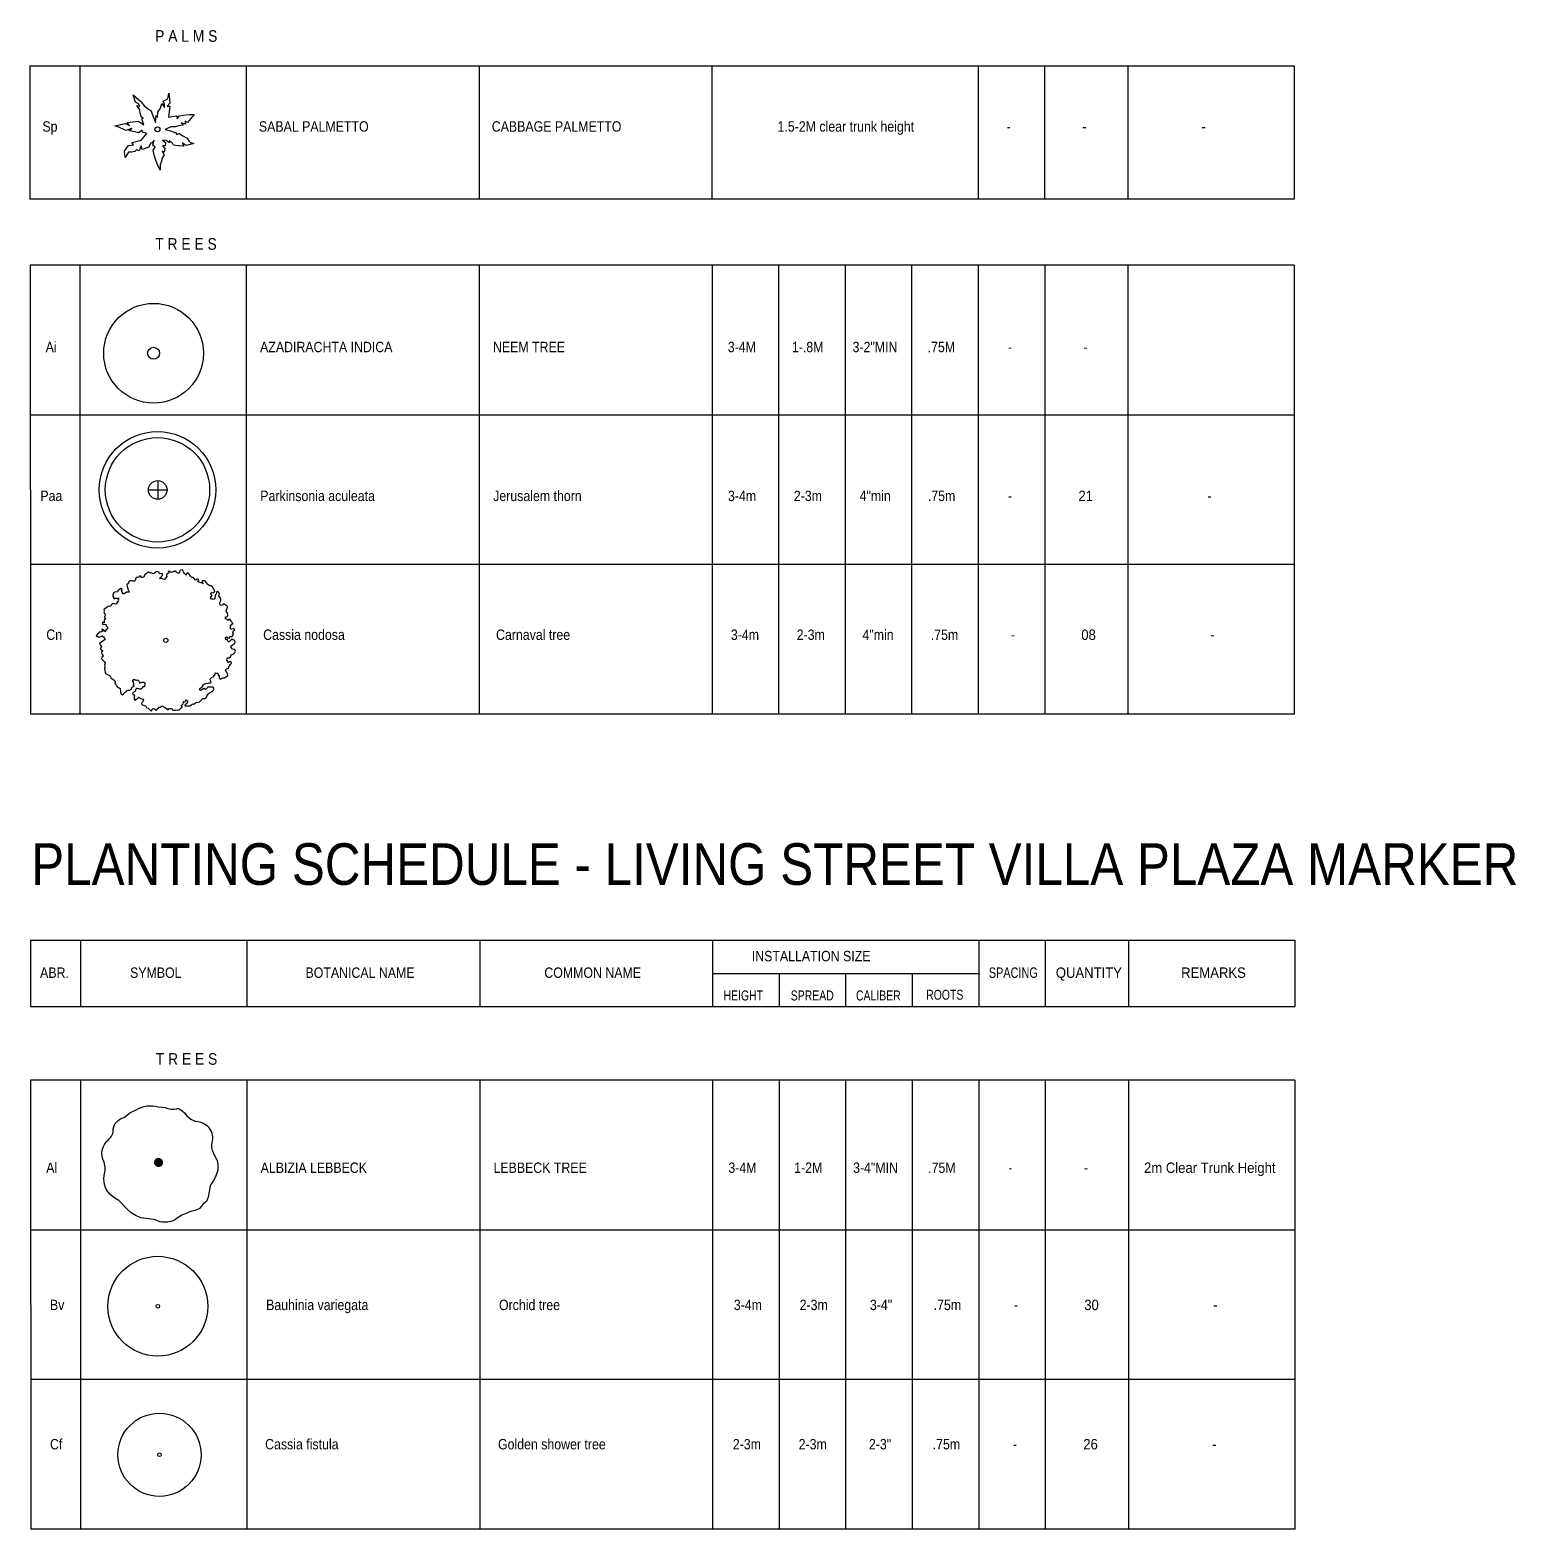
# Model space of a CAD drawing. Extents: x -2743 to -1606, y 314 to 679.
# Drawn here: x -2271 to -2181.6, y 496.8 to 586.9 of the extents above; entities that cross this region are included whole.
import ezdxf
from ezdxf.enums import TextEntityAlignment as Align

# ---------------------------------------------------------------- set-up
doc = ezdxf.new("R2010")
doc.units = 0
doc.header["$MEASUREMENT"] = 0
for name, color, linetype in [('L-PLNT-palm', 71, 'Continuous'), ('L-PLNT-TAB', 1, 'Continuous'), ('L-PLNT-tree5m', 71, 'Continuous'), ('L-PLNT-tree6m', 71, 'Continuous'), ('L-PLNT-tree7m', 71, 'Continuous'), ('L-PLNT-tree8m', 71, 'Continuous'), ('L-PLNT-trunk', 8, 'Continuous'), ('L-PLNT-txt', 54, 'Continuous')]:
    doc.layers.add(name, color=color, linetype=linetype)
doc.styles.add('PLNT-LEG', font='arial.ttf', dxfattribs={"width": 0.85})

# ---------------------------------------------------------------- blocks, each defined once
blk = doc.blocks.new('TABLE HEAD')
at = {"layer": 'L-PLNT-TAB'}
for p, q in [((0, 4000), (0, 0)), ((0, 4000), (76000, 4000)), ((3000, 4000), (3000, 0)), ((13000, 4000), (13000, 0)), ((27000, 4000), (27000, 0)), ((41000, 4000), (41000, 0)), ((57000, 4000), (57000, 0)), ((57000, 4000), (57000, 0)), ((61000, 4000), (61000, 0)), ((66000, 4000), (66000, 0)), ((76000, 4000), (76000, 0)), ((41000, 2000), (57000, 2000)), ((45000, 2000), (45000, 0)), ((49000, 2000), (49000, 0)), ((49000, 2000), (49000, 0)), ((53000, 2000), (53000, 0)), ((53000, 2000), (53000, 0)), ((0, 0), (76000, 0))]:
    blk.add_line(p, q, dxfattribs=at)
at = {"style": 'PLNT-LEG', "width": 0.85}
blk.add_text('INSTALLATION SIZE', height=625, dxfattribs=at).set_placement((46924, 3038), align=Align.MIDDLE_CENTER)
at = {"style": 'PLNT-LEG'}
for s, height, width, p in [('ABR.', 625, 0.85, (1439, 1729)), ('SYMBOL', 625, 0.85, (7527, 1729)), ('BOTANICAL NAME', 625, 0.85, (19806, 1729)), ('COMMON NAME', 625, 0.85, (33792, 1729)), ('SPACING', 625, 0.75, (59078, 1729)), ('QUANTITY', 625, 0.9, (63622, 1729)), ('REMARKS', 625, 0.9, (71114, 1729)), ('HEIGHT', 600, 0.75, (42844, 370)), ('SPREAD', 600, 0.75, (46992, 370)), ('CALIBER', 600, 0.75, (50966, 370)), ('ROOTS', 600, 0.75, (54958, 415))]:
    blk.add_text(s, height=height, dxfattribs=dict(at, width=width)).set_placement(p, align=Align.CENTER)
blk = doc.blocks.new('LAFX-TREE-SIMP-004')
blk.add_lwpolyline([(-0.196, 0.457, -0.210627), (-0.001, 0.485), (0.058, 0.477, 0.176694), (0.155, 0.468), (0.163, 0.469, -0.184129), (0.185, 0.464), (0.205, 0.45), (0.227, 0.431), (0.247, 0.406), (0.281, 0.378), (0.318, 0.36, 0.060838), (0.325, 0.358, -0.487078), (0.464, 0.172, 0.209474), (0.478, 0.083, 0.093092), (0.481, 0.072), (0.506, 0.024), (0.515, -0.012, -0.051387), (0.516, -0.018), (0.517, -0.057, -0.083701), (0.515, -0.068), (0.507, -0.093), (0.492, -0.132), (0.475, -0.164), (0.455, -0.191, 0.120361), (0.449, -0.204), (0.441, -0.253), (0.431, -0.302), (0.421, -0.331, -0.149644), (0.41, -0.346), (0.384, -0.366), (0.355, -0.4), (0.32, -0.419), (0.284, -0.426, 0.058502), (0.277, -0.428), (0.232, -0.448), (0.204, -0.458), (0.172, -0.478), (0.139, -0.502, -0.168649), (0.018, -0.516, -0.115646), (0.004, -0.514), (-0.029, -0.5), (-0.085, -0.49), (-0.151, -0.481), (-0.195, -0.466), (-0.239, -0.439), (-0.278, -0.402), (-0.321, -0.357), (-0.347, -0.33), (-0.381, -0.31, -0.310355), (-0.474, -0.113, 0.160075), (-0.475, 0.002, -0.363749), (-0.436, 0.198, 0.22311), (-0.394, 0.293), (-0.384, 0.328, -0.190713), (-0.307, 0.389, 0.085466), (-0.297, 0.394), (-0.25, 0.431), (-0.189, 0.46)], format="xyb")
at = {"const_width": 0.0392}
blk.add_lwpolyline([(-0.02, 0, 1), (0.02, 0, 1)], format="xyb", close=True, dxfattribs=at)
blk = doc.blocks.new('PL-TAB')
at = {"style": 'PLNT-LEG'}
for tag, width, p in [('ABRV.', 0.85, (1.439, 0)), ('SYMBOL', 0.85, (7.527, 0)), ('HEIGHT', 0.85, (42.963, 0)), ('SPREAD', 0.85, (46.921, 0)), ('CALIBER', 0.85, (50.966, 0)), ('ROOTS', 0.85, (54.958, 0)), ('SPACING', 0.75, (59.078, 0)), ('QUANTITY', 0.9, (63.622, 0)), ('REMARKS', 0.9, (69.211, 0))]:
    blk.add_attdef(tag, text='', height=0.625, dxfattribs=dict(at, width=width)).set_placement(p, align=Align.CENTER)
at = {"style": 'PLNT-LEG', "width": 0.85}
for tag, p in [('BOTANICAL-NAME', (14, 0)), ('COMMON-NAME', (28, 0))]:
    blk.add_attdef(tag, p, '', height=0.625, dxfattribs=at)
blk = doc.blocks.new('PL-tr6')
blk.add_circle((0, 0), 3)
at = {"layer": 'L-PLNT-trunk'}
blk.add_circle((0, 0), 0.107, dxfattribs=at)
blk = doc.blocks.new('PL-tr5')
blk.add_circle((0, 0), 2.5)
at = {"layer": 'L-PLNT-trunk'}
blk.add_circle((0, 0), 0.107, dxfattribs=at)
blk = doc.blocks.new('LAFX-TREE-SIMP-201')
for radius in [0.5, 0.06]:
    blk.add_circle((0, 0), radius)
blk = doc.blocks.new('LAFX-TREE-DIA-013')
for p, q in [((0.002, 0.079), (0.002, -0.081)), ((-0.078, -0.001), (0.082, -0.001))]:
    blk.add_line(p, q)
for centre, radius in [((0, 0), 0.5), ((0, 0), 0.448), ((0.002, -0.001), 0.08)]:
    blk.add_circle(centre, radius)
blk = doc.blocks.new('Pl-tr8-flower')
at = {"linetype": 'Continuous'}
blk.add_lwpolyline([(3.358, 2.055), (3.326, 2.104), (3.286, 2.151), (3.216, 2.108), (3.2, 2.167), (3.192, 2.237), (3.145, 2.276), (3.071, 2.331), (3.137, 2.378), (3.09, 2.453), (3, 2.425), (2.981, 2.363), (2.91, 2.288), (2.879, 2.351), (2.816, 2.343), (2.73, 2.343), (2.651, 2.39), (2.675, 2.449), (2.647, 2.535), (2.581, 2.594), (2.639, 2.621), (2.722, 2.602), (2.792, 2.633), (2.832, 2.679), (2.832, 2.679), (2.832, 2.679), (2.733, 2.688), (2.724, 2.797), (2.751, 2.86), (2.796, 2.914), (2.778, 2.977), (2.76, 3.058), (2.724, 3.185), (2.661, 3.158), (2.615, 3.113), (2.552, 3.094), (2.525, 2.986), (2.507, 2.914), (2.417, 2.869), (2.308, 2.869), (2.245, 2.86), (2.227, 2.923), (2.227, 3.049), (2.236, 3.158), (2.254, 3.23), (2.245, 3.293), (2.182, 3.293), (2.119, 3.311), (2.046, 3.32), (1.983, 3.347), (1.965, 3.456), (1.866, 3.456), (1.793, 3.401), (1.748, 3.447), (1.748, 3.51), (1.676, 3.546), (1.613, 3.564), (1.541, 3.564), (1.477, 3.573), (1.477, 3.699), (1.432, 3.754), (1.342, 3.754), (1.179, 3.727), (1.107, 3.727), (1.017, 3.835), (0.953, 3.871), (0.89, 3.898), (0.854, 3.952), (0.764, 4.006), (0.619, 4.079), (0.556, 4.088), (0.448, 4.034), (0.357, 3.979), (0.285, 3.97), (0.195, 3.979), (0.122, 3.997), (0.068, 3.943), (-0.004, 3.925), (-0.076, 3.943), (-0.139, 3.907), (-0.203, 3.952), (-0.248, 3.997), (-0.383, 3.997), (-0.447, 3.997), (-0.519, 4.016), (-0.609, 3.952), (-0.672, 3.934), (-0.853, 4.025), (-0.943, 4.079), (-1.007, 4.07), (-1.061, 4.034), (-1.079, 3.97), (-1.034, 3.916), (-1.025, 3.853), (-1.025, 3.745), (-1.025, 3.654), (-1.043, 3.591), (-1.088, 3.546), (-1.097, 3.474), (-1.106, 3.402), (-1.07, 3.347), (-1.034, 3.284), (-1.061, 3.221), (-1.043, 3.158), (-0.98, 3.158), (-0.934, 3.104), (-0.853, 3.058), (-0.781, 3.058), (-0.727, 3.013), (-0.736, 2.923), (-0.808, 2.896), (-0.862, 2.851), (-0.88, 2.788), (-0.952, 2.77), (-1.043, 2.779), (-1.106, 2.806), (-1.142, 2.752), (-1.16, 2.661), (-1.223, 2.571), (-1.296, 2.544), (-1.386, 2.607), (-1.431, 2.661), (-1.44, 2.724), (-1.395, 2.788), (-1.44, 2.833), (-1.458, 2.959), (-1.413, 3.013), (-1.359, 3.049), (-1.305, 3.086), (-1.26, 3.131), (-1.278, 3.194), (-1.314, 3.248), (-1.35, 3.311), (-1.341, 3.375), (-1.35, 3.447), (-1.35, 3.51), (-1.413, 3.537), (-1.467, 3.501), (-1.54, 3.492), (-1.576, 3.546), (-1.63, 3.582), (-1.675, 3.627), (-1.738, 3.654), (-1.783, 3.609), (-1.765, 3.546), (-1.774, 3.474), (-1.774, 3.411), (-1.765, 3.338), (-1.829, 3.32), (-1.892, 3.293), (-2, 3.221), (-2.072, 3.221), (-2.127, 3.347), (-2.145, 3.438), (-2.235, 3.456), (-2.361, 3.384), (-2.434, 3.329), (-2.506, 3.347), (-2.569, 3.338), (-2.623, 3.293), (-2.822, 3.266), (-2.894, 3.248), (-2.876, 3.185), (-2.822, 3.14), (-2.822, 3.05), (-2.894, 3.013), (-3.021, 2.977), (-3.021, 2.914), (-2.985, 2.851), (-3.012, 2.788), (-2.985, 2.725), (-3.012, 2.661), (-3.012, 2.598), (-3.021, 2.535), (-3.075, 2.499), (-3.138, 2.49), (-3.202, 2.445), (-3.31, 2.427), (-3.382, 2.418), (-3.418, 2.354), (-3.4, 2.291), (-3.471, 2.2), (-3.471, 2.2), (-3.521, 2.16), (-3.581, 2.18), (-3.641, 2.14), (-3.681, 2.09), (-3.711, 2.031), (-3.731, 1.971), (-3.79, 1.931), (-3.81, 1.871), (-3.81, 1.801), (-3.81, 1.711), (-3.81, 1.612), (-3.741, 1.602), (-3.681, 1.582), (-3.691, 1.522), (-3.681, 1.442), (-3.631, 1.392), (-3.581, 1.352), (-3.641, 1.312), (-3.631, 1.243), (-3.591, 1.173), (-3.701, 1.133), (-3.751, 1.173), (-3.8, 1.223), (-3.8, 1.382), (-3.84, 1.432), (-3.89, 1.382), (-3.92, 1.322), (-3.96, 1.263), (-4.01, 1.193), (-4.02, 1.053), (-4.03, 0.993), (-4.08, 0.953), (-4.08, 0.824), (-4.08, 0.744), (-4.15, 0.704), (-4.17, 0.594), (-4.15, 0.475), (-4.14, 0.375), (-4.14, 0.305), (-4.2, 0.205), (-4.22, 0.145), (-4.2, 0.086), (-4.14, -0.014), (-4.12, -0.134), (-4.1, -0.194), (-4.12, -0.264), (-4.12, -0.343), (-4.12, -0.443), (-4.11, -0.503), (-4.07, -0.563), (-4, -0.583), (-3.94, -0.573), (-3.9, -0.513), (-3.86, -0.463), (-3.811, -0.413), (-3.761, -0.363), (-3.771, -0.303), (-3.781, -0.204), (-3.791, -0.144), (-3.731, -0.114), (-3.681, -0.064), (-3.681, 0.036), (-3.651, 0.135), (-3.591, 0.145), (-3.541, 0.085), (-3.541, -0.034), (-3.541, -0.114), (-3.501, -0.164), (-3.481, -0.234), (-3.491, -0.304), (-3.521, -0.363), (-3.541, -0.433), (-3.591, -0.483), (-3.601, -0.563), (-3.651, -0.613), (-3.671, -0.673), (-3.581, -0.702), (-3.501, -0.712), (-3.451, -0.752), (-3.441, -0.872), (-3.461, -0.972), (-3.481, -1.032), (-3.421, -1.052), (-3.421, -1.121), (-3.391, -1.181), (-3.371, -1.241), (-3.431, -1.281), (-3.501, -1.311), (-3.561, -1.271), (-3.621, -1.301), (-3.691, -1.251), (-3.741, -1.201), (-3.821, -1.221), (-3.84, -1.341), (-3.87, -1.401), (-3.92, -1.49), (-3.93, -1.61), (-3.92, -1.73), (-3.841, -1.77), (-3.701, -1.79), (-3.601, -1.8), (-3.561, -1.86), (-3.571, -1.959), (-3.611, -2.009), (-3.571, -2.059), (-3.521, -2.099), (-3.521, -2.169), (-3.521, -2.169), (-3.476, -2.222), (-3.47, -2.286), (-3.47, -2.349), (-3.407, -2.36), (-3.343, -2.337), (-3.338, -2.257), (-3.332, -2.188), (-3.223, -2.228), (-3.159, -2.228), (-3.102, -2.291), (-3.079, -2.36), (-3.119, -2.406), (-3.113, -2.521), (-3.079, -2.579), (-3.067, -2.648), (-3.085, -2.722), (-3.085, -2.803), (-3.079, -2.883), (-3.033, -2.964), (-2.929, -2.987), (-2.883, -2.946), (-2.826, -2.901), (-2.734, -2.889), (-2.665, -2.895), (-2.63, -2.952), (-2.619, -3.056), (-2.625, -3.125), (-2.625, -3.194), (-2.584, -3.286), (-2.498, -3.309), (-2.446, -3.274), (-2.389, -3.245), (-2.326, -3.228), (-2.331, -3.159), (-2.343, -3.09), (-2.349, -3.021), (-2.343, -2.958), (-2.216, -2.981), (-2.147, -2.992), (-2.136, -2.906), (-2.021, -2.975), (-2.015, -3.044), (-2.13, -3.102), (-2.182, -3.142), (-2.13, -3.222), (-2.176, -3.309), (-2.188, -3.378), (-2.165, -3.447), (-2.119, -3.492), (-2.05, -3.51), (-1.992, -3.607), (-1.975, -3.711), (-1.889, -3.676), (-1.843, -3.584), (-1.808, -3.527), (-1.705, -3.556), (-1.682, -3.636), (-1.613, -3.659), (-1.601, -3.728), (-1.607, -3.791), (-1.63, -3.849), (-1.55, -3.843), (-1.481, -3.832), (-1.417, -3.843), (-1.314, -3.843), (-1.268, -3.791), (-1.285, -3.722), (-1.176, -3.699), (-1.13, -3.659), (-1.055, -3.671), (-1.032, -3.728), (-1.055, -3.786), (-1.055, -3.786), (-1.07, -3.846), (-1.033, -3.898), (-0.921, -3.958), (-0.847, -3.951), (-0.78, -3.951), (-0.72, -4.01), (-0.66, -4.115), (-0.623, -4.174), (-0.541, -4.196), (-0.489, -4.159), (-0.429, -4.144), (-0.37, -4.122), (-0.31, -4.092), (-0.325, -4.033), (-0.362, -3.98), (-0.303, -3.951), (-0.288, -3.891), (-0.161, -3.906), (-0.139, -3.966), (-0.101, -4.025), (-0.079, -4.085), (0.018, -4.152), (0.137, -4.159), (0.197, -4.137), (0.271, -4.204), (0.316, -4.264), (0.42, -4.264), (0.495, -4.256), (0.495, -4.182), (0.406, -4.092), (0.391, -4.033), (0.361, -3.973), (0.286, -3.899), (0.234, -3.854), (0.242, -3.764), (0.301, -3.742), (0.338, -3.682), (0.435, -3.682), (0.48, -3.742), (0.458, -3.802), (0.525, -3.846), (0.592, -3.839), (0.652, -3.876), (0.644, -3.951), (0.577, -3.988), (0.592, -4.055), (0.57, -4.115), (0.666, -4.159), (0.741, -4.152), (0.845, -4.159), (0.905, -4.174), (0.979, -4.152), (1.024, -4.107), (1.069, -4.062), (1.203, -4.04), (1.307, -4.04), (1.382, -4.04), (1.457, -4.025), (1.509, -3.966), (1.553, -3.921), (1.546, -3.854), (1.442, -3.839), (1.367, -3.839), (1.434, -3.809), (1.501, -3.809), (1.509, -3.742), (1.591, -3.697), (1.65, -3.66), (1.71, -3.683), (1.688, -3.742), (1.762, -3.772), (1.807, -3.712), (1.829, -3.593), (1.978, -3.593), (2.045, -3.571), (2.09, -3.511), (2.202, -3.504), (2.306, -3.511), (2.381, -3.519), (2.448, -3.504), (2.455, -3.392), (2.411, -3.332), (2.537, -3.317), (2.657, -3.325), (2.746, -3.34), (2.806, -3.325), (2.836, -3.236), (2.836, -3.168), (2.791, -3.116), (2.739, -3.064), (2.791, -3.019), (2.836, -2.967), (2.925, -2.975), (2.992, -2.982), (2.992, -2.915), (3.022, -2.856), (3.037, -2.796), (3.037, -2.796), (3.06, -2.74), (3.1, -2.68), (3.169, -2.67), (3.229, -2.631), (3.199, -2.571), (3.139, -2.551), (3.139, -2.412), (3.1, -2.363), (3.03, -2.353), (3, -2.233), (2.971, -2.164), (3, -2.104), (3.08, -2.065), (3.129, -2.015), (3.149, -1.955), (3.219, -1.965), (3.229, -2.065), (3.229, -2.144), (3.268, -2.204), (3.328, -2.233), (3.378, -2.194), (3.408, -2.134), (3.467, -2.094), (3.527, -2.114), (3.606, -2.085), (3.636, -2.005), (3.636, -1.866), (3.646, -1.797), (3.706, -1.767), (3.765, -1.727), (3.805, -1.668), (3.864, -1.648), (3.914, -1.608), (3.914, -1.529), (3.914, -1.449), (3.934, -1.39), (3.914, -1.32), (3.864, -1.27), (3.835, -1.211), (3.864, -1.151), (3.904, -1.102), (3.974, -1.102), (4.033, -1.082), (4.033, -1.012), (3.994, -0.963), (4.053, -0.913), (4.083, -0.854), (4.063, -0.794), (3.984, -0.695), (3.984, -0.625), (4.023, -0.566), (4.073, -0.516), (4.123, -0.476), (4.162, -0.407), (4.153, -0.327), (4.113, -0.268), (4.093, -0.208), (4.113, -0.149), (4.004, -0.089), (3.825, -0.01), (3.706, 0.01), (3.646, 0.03), (3.686, 0.09), (3.725, 0.149), (3.735, 0.249), (3.735, 0.318), (3.775, 0.368), (3.894, 0.368), (3.974, 0.348), (4.004, 0.278), (4.063, 0.249), (4.113, 0.298), (4.123, 0.397), (4.113, 0.517), (4.083, 0.576), (4.153, 0.715), (4.172, 0.775), (4.103, 0.914), (4.053, 0.953), (3.984, 0.963), (3.924, 0.993), (3.855, 0.993), (3.845, 0.914), (3.805, 0.854), (3.755, 0.805), (3.745, 0.735), (3.686, 0.795), (3.646, 0.844), (3.586, 0.864), (3.596, 0.934), (3.577, 1.003), (3.527, 1.063), (3.557, 1.122), (3.606, 1.162), (3.666, 1.202), (3.676, 1.301), (3.656, 1.36), (3.626, 1.42), (3.656, 1.49), (3.706, 1.539), (3.706, 1.619), (3.706, 1.797), (3.706, 1.867), (3.646, 1.907), (3.606, 1.956), (3.537, 1.976), (3.467, 1.976), (3.408, 2.006)], close=True, dxfattribs=at)
blk.add_circle((0, 0), 0.125, dxfattribs=at)
blk = doc.blocks.new('Tree-11m-ornamental')
at = {"rotation": 126.8006191824378}
blk.add_blockref('Pl-tr8-flower', (0, 0), dxfattribs=at)
blk = doc.blocks.new('LAFX-TREE-PALM-003')
for p, q in [((-0.334, 0.476), (-0.224, 0.379)), ((-0.3, 0.372), (-0.334, 0.476)), ((0.079, 0.387), (0.132, 0.415)), ((0.132, 0.415), (0.147, 0.444)), ((0.147, 0.444), (0.155, 0.497)), ((0.155, 0.497), (0.168, 0.413)), ((0.168, 0.413), (0.172, 0.361)), ((-0.259, 0.349), (-0.3, 0.372)), ((-0.243, 0.268), (-0.283, 0.328)), ((-0.283, 0.328), (-0.24, 0.318)), ((-0.24, 0.318), (-0.259, 0.349)), ((-0.238, 0.22), (-0.243, 0.268)), ((-0.219, 0.169), (-0.238, 0.22)), ((-0.224, 0.379), (-0.182, 0.324)), ((-0.182, 0.324), (-0.122, 0.276)), ((-0.122, 0.276), (-0.09, 0.258)), ((-0.09, 0.258), (-0.024, 0.092)), ((0.001, 0.161), (0.006, 0.235)), ((0.006, 0.235), (0.043, 0.292)), ((0.043, 0.292), (0.063, 0.353)), ((0.063, 0.353), (0.096, 0.299)), ((0.097, 0.347), (0.079, 0.387)), ((0.096, 0.299), (0.097, 0.347)), ((0.172, 0.361), (0.134, 0.319)), ((0.134, 0.319), (0.171, 0.318)), ((0.171, 0.318), (0.151, 0.165)), ((-0.583, 0.047), (-0.439, 0.081)), ((-0.529, 0.03), (-0.583, 0.047)), ((-0.432, -0.015), (-0.529, 0.03)), ((-0.439, 0.081), (-0.382, 0.051)), ((-0.352, 0.013), (-0.432, -0.015)), ((-0.415, 0.096), (-0.261, 0.111)), ((-0.382, 0.051), (-0.415, 0.096)), ((-0.392, -0.016), (-0.352, 0.013)), ((-0.261, 0.111), (-0.185, 0.062)), ((-0.19, 0.155), (-0.219, 0.169)), ((-0.213, 0.145), (-0.19, 0.155)), ((-0.185, 0.062), (-0.213, 0.145)), ((-0.024, 0.092), (-0.019, 0.188)), ((-0.019, 0.188), (0.001, 0.161)), ((0.183, 0.033), (0.106, 0)), ((0.151, 0.165), (0.266, 0.186)), ((0.244, 0.034), (0.183, 0.033)), ((0.296, 0.048), (0.244, 0.034)), ((0.266, 0.186), (0.273, 0.144)), ((0.273, 0.144), (0.297, 0.187)), ((0.353, 0.059), (0.296, 0.048)), ((0.297, 0.187), (0.351, 0.194)), ((0.326, 0.089), (0.353, 0.059)), ((0.384, 0.073), (0.326, 0.089)), ((0.351, 0.194), (0.436, 0.205)), ((0.415, 0.095), (0.381, 0.114)), ((0.381, 0.114), (0.384, 0.073)), ((0.505, 0.202), (0.415, 0.095)), ((0.436, 0.205), (0.505, 0.202)), ((-0.262, -0.046), (-0.392, -0.016)), ((-0.35, -0.179), (-0.221, -0.147)), ((-0.328, -0.214), (-0.35, -0.179)), ((-0.208, -0.013), (-0.262, -0.046)), ((-0.221, -0.147), (-0.145, -0.055)), ((-0.203, -0.04), (-0.208, -0.013)), ((-0.145, -0.055), (-0.203, -0.04)), ((-0.09, -0.186), (-0.118, -0.247)), ((-0.075, -0.192), (-0.09, -0.186)), ((-0.044, -0.151), (-0.075, -0.192)), ((-0.061, -0.217), (-0.044, -0.151)), ((0.072, -0.147), (0.109, -0.179)), ((0.119, -0.154), (0.072, -0.147)), ((0.106, 0), (0.181, -0.022)), ((0.109, -0.179), (0.108, -0.226)), ((0.164, -0.185), (0.119, -0.154)), ((0.166, -0.154), (0.164, -0.185)), ((0.209, -0.188), (0.166, -0.154)), ((0.181, -0.022), (0.254, -0.049)), ((0.222, -0.219), (0.209, -0.188)), ((0.254, -0.049), (0.266, -0.072)), ((0.266, -0.072), (0.3, -0.057)), ((0.3, -0.057), (0.351, -0.087)), ((0.397, -0.221), (0.342, -0.186)), ((0.342, -0.186), (0.364, -0.233)), ((0.351, -0.087), (0.408, -0.12)), ((0.408, -0.12), (0.432, -0.159)), ((0.502, -0.196), (0.414, -0.216)), ((0.432, -0.159), (0.455, -0.18)), ((0.455, -0.18), (0.502, -0.196)), ((-0.454, -0.3), (-0.395, -0.222)), ((-0.444, -0.386), (-0.454, -0.3)), ((-0.396, -0.312), (-0.444, -0.386)), ((-0.358, -0.312), (-0.396, -0.312)), ((-0.395, -0.222), (-0.328, -0.214)), ((-0.309, -0.303), (-0.358, -0.312)), ((-0.287, -0.282), (-0.309, -0.303)), ((-0.251, -0.294), (-0.287, -0.282)), ((-0.221, -0.225), (-0.251, -0.294)), ((-0.209, -0.279), (-0.221, -0.225)), ((-0.118, -0.247), (-0.209, -0.279)), ((-0.03, -0.245), (-0.061, -0.217)), ((-0.058, -0.288), (-0.03, -0.245)), ((-0.045, -0.353), (-0.058, -0.288)), ((-0.021, -0.422), (-0.045, -0.353)), ((0.062, -0.399), (0.057, -0.44)), ((0.091, -0.352), (0.062, -0.399)), ((0.066, -0.298), (0.091, -0.352)), ((0.095, -0.312), (0.066, -0.298)), ((0.108, -0.226), (0.072, -0.228)), ((0.072, -0.228), (0.1, -0.261)), ((0.1, -0.261), (0.095, -0.312)), ((0.286, -0.228), (0.222, -0.219)), ((0.364, -0.233), (0.286, -0.228)), ((0.414, -0.216), (0.397, -0.221)), ((-0.004, -0.476), (-0.021, -0.422)), ((0.037, -0.561), (-0.004, -0.476)), ((0.038, -0.489), (0.037, -0.561)), ((0.057, -0.44), (0.038, -0.489))]:
    blk.add_line(p, q)
blk.add_circle((0, 0), 0.0339)

msp = doc.modelspace()

# ---------------------------------------------------------------- linework, layer by layer
at = {"layer": 'L-PLNT-TAB'}
for points in [[(-2270.971, 584.747), (-2194.971, 584.747)], [(-2270.971, 584.747), (-2270.971, 576.747)], [(-2267.971, 584.747), (-2267.971, 576.747)], [(-2257.971, 584.747), (-2257.971, 576.747)], [(-2243.971, 584.747), (-2243.971, 576.747)], [(-2229.971, 584.747), (-2229.971, 576.747)], [(-2213.971, 584.747), (-2213.971, 576.747)], [(-2209.971, 584.747), (-2209.971, 576.747)], [(-2204.971, 584.747), (-2204.971, 576.747)], [(-2194.971, 584.747), (-2194.971, 576.747)], [(-2194.971, 576.747), (-2270.971, 576.747)], [(-2194.966, 572.764), (-2270.966, 572.764)], [(-2270.966, 572.764), (-2270.945, 545.795)], [(-2267.966, 572.764), (-2267.966, 545.795)], [(-2257.966, 572.764), (-2257.966, 545.795)], [(-2243.966, 572.764), (-2243.966, 545.795)], [(-2229.966, 572.764), (-2229.966, 545.795)], [(-2225.966, 572.764), (-2225.966, 545.795)], [(-2221.966, 572.764), (-2221.966, 545.795)], [(-2217.966, 572.764), (-2217.966, 545.795)], [(-2213.966, 572.764), (-2213.966, 545.795)], [(-2209.966, 572.764), (-2209.966, 545.795)], [(-2204.966, 572.764), (-2204.966, 545.795)], [(-2194.966, 572.764), (-2194.966, 545.795)], [(-2194.966, 563.764), (-2270.966, 563.764)], [(-2194.952, 554.779), (-2270.952, 554.779)], [(-2194.952, 545.795), (-2270.952, 545.795)], [(-2194.934, 523.782), (-2270.934, 523.782)], [(-2270.934, 523.782), (-2270.913, 496.813)], [(-2267.934, 523.782), (-2267.934, 496.813)], [(-2257.934, 523.782), (-2257.934, 496.813)], [(-2243.934, 523.782), (-2243.934, 496.813)], [(-2229.934, 523.782), (-2229.934, 496.813)], [(-2225.934, 523.782), (-2225.934, 496.813)], [(-2221.934, 523.782), (-2221.934, 496.813)], [(-2217.934, 523.782), (-2217.934, 496.813)], [(-2213.934, 523.782), (-2213.934, 496.813)], [(-2209.934, 523.782), (-2209.934, 496.813)], [(-2204.934, 523.782), (-2204.934, 496.813)], [(-2194.934, 523.782), (-2194.934, 496.813)], [(-2194.934, 514.782), (-2270.934, 514.782)], [(-2194.92, 505.798), (-2270.92, 505.798)], [(-2194.92, 496.813), (-2270.92, 496.813)]]:
    msp.add_lwpolyline(points, dxfattribs=at)

# ---------------------------------------------------------------- block references
at = {"layer": 'L-PLNT-palm', "xscale": 4.375916832048158, "yscale": 4.375916832048158, "zscale": 4.375916832048158}
msp.add_blockref('LAFX-TREE-PALM-003', (-2263.31, 580.934), dxfattribs=at)
at = {"layer": 'L-PLNT-tree5m'}
msp.add_blockref('PL-tr5', (-2263.186, 501.275), dxfattribs=at)
at = {"layer": 'L-PLNT-tree6m', "xscale": 5.998190588692099, "yscale": 5.998190588692099, "zscale": 5.998190588692099}
msp.add_blockref('LAFX-TREE-SIMP-201', (-2263.54, 567.477), dxfattribs=at)
at = {"layer": 'L-PLNT-tree6m'}
msp.add_blockref('PL-tr6', (-2263.287, 510.202), dxfattribs=at)
at = {"layer": 'L-PLNT-tree7m', "xscale": 6.999999860000002, "yscale": 6.999999860000002, "zscale": 6.999999860000002}
msp.add_blockref('LAFX-TREE-DIA-013', (-2263.305, 559.268), dxfattribs=at)
at = {"layer": 'L-PLNT-tree8m'}
msp.add_blockref('Tree-11m-ornamental', (-2262.808, 550.222), dxfattribs=at)
at = {"layer": 'L-PLNT-tree8m', "xscale": 6.904120180964134, "yscale": 6.904120180964134, "zscale": 6.904120180964134}
msp.add_blockref('LAFX-TREE-SIMP-004', (-2263.24, 518.844), dxfattribs=at)
at = {"layer": 'L-PLNT-txt'}
ref = msp.add_blockref('PL-TAB', (-2271.209, 580.794), dxfattribs=at)
ref.add_attrib('REMARKS', '-', dxfattribs={"layer": '0', "height": 0.625, "rotation": 360, "style": 'PLNT-LEG', "width": 0.9}).set_placement((-2200.417, 580.794), align=Align.CENTER)
ref.add_attrib('QUANTITY', '-', dxfattribs={"layer": '0', "height": 0.625, "rotation": 360, "style": 'PLNT-LEG', "width": 0.9}).set_placement((-2207.587, 580.794), align=Align.CENTER)
ref.add_attrib('SPACING', '-', dxfattribs={"layer": '0', "height": 0.625, "rotation": 360, "style": 'PLNT-LEG', "width": 0.75}).set_placement((-2212.131, 580.794), align=Align.CENTER)
ref.add_attrib('HEIGHT', '1.5-2M clear trunk height', dxfattribs={"layer": '0', "height": 0.625, "rotation": 360, "style": 'PLNT-LEG', "width": 0.85}).set_placement((-2221.924, 580.794), align=Align.CENTER)
ref.add_attrib('COMMON-NAME', 'CABBAGE PALMETTO', (-2243.209, 580.794), dxfattribs={"layer": '0', "height": 0.625, "rotation": 360, "style": 'PLNT-LEG', "width": 0.85})
ref.add_attrib('BOTANICAL-NAME', 'SABAL PALMETTO', (-2257.209, 580.794), dxfattribs={"layer": '0', "height": 0.625, "rotation": 360, "style": 'PLNT-LEG', "width": 0.85})
ref.add_attrib('ABRV.', 'Sp', dxfattribs={"layer": '0', "height": 0.625, "rotation": 360, "style": 'PLNT-LEG', "width": 0.85}).set_placement((-2269.77, 580.794), align=Align.CENTER)
ref = msp.add_blockref('PL-TAB', (-2271.137, 567.541), dxfattribs=at)
ref.add_attrib('QUANTITY', '-', dxfattribs={"layer": '0', "height": 0.625, "rotation": 360, "style": 'PLNT-LEG', "width": 0.9}).set_placement((-2207.515, 567.541), align=Align.CENTER)
ref.add_attrib('SPACING', '-', dxfattribs={"layer": '0', "height": 0.625, "rotation": 360, "style": 'PLNT-LEG', "width": 0.75}).set_placement((-2212.059, 567.541), align=Align.CENTER)
ref.add_attrib('ROOTS', '.75M', dxfattribs={"layer": '0', "height": 0.625, "rotation": 360, "style": 'PLNT-LEG', "width": 0.85}).set_placement((-2216.179, 567.541), align=Align.CENTER)
ref.add_attrib('CALIBER', '3-2"MIN', dxfattribs={"layer": '0', "height": 0.625, "rotation": 360, "style": 'PLNT-LEG', "width": 0.85}).set_placement((-2220.171, 567.541), align=Align.CENTER)
ref.add_attrib('SPREAD', '1-.8M', dxfattribs={"layer": '0', "height": 0.625, "rotation": 360, "style": 'PLNT-LEG', "width": 0.85}).set_placement((-2224.216, 567.541), align=Align.CENTER)
ref.add_attrib('HEIGHT', '3-4M', dxfattribs={"layer": '0', "height": 0.625, "rotation": 360, "style": 'PLNT-LEG', "width": 0.85}).set_placement((-2228.174, 567.541), align=Align.CENTER)
ref.add_attrib('COMMON-NAME', 'NEEM TREE', (-2243.137, 567.541), dxfattribs={"layer": '0', "height": 0.625, "rotation": 360, "style": 'PLNT-LEG', "width": 0.85})
ref.add_attrib('BOTANICAL-NAME', 'AZADIRACHTA INDICA', (-2257.137, 567.541), dxfattribs={"layer": '0', "height": 0.625, "rotation": 360, "style": 'PLNT-LEG', "width": 0.85})
ref.add_attrib('ABRV.', 'Ai', dxfattribs={"layer": '0', "height": 0.625, "rotation": 360, "style": 'PLNT-LEG', "width": 0.85}).set_placement((-2269.698, 567.541), align=Align.CENTER)
ref = msp.add_blockref('PL-TAB', (-2271.124, 558.593), dxfattribs=at)
ref.add_attrib('REMARKS', '-', dxfattribs={"layer": '0', "height": 0.625, "rotation": 360, "style": 'PLNT-LEG', "width": 0.9}).set_placement((-2200.063, 558.593), align=Align.CENTER)
ref.add_attrib('QUANTITY', '21', dxfattribs={"layer": '0', "height": 0.625, "rotation": 360, "style": 'PLNT-LEG', "width": 0.9}).set_placement((-2207.502, 558.593), align=Align.CENTER)
ref.add_attrib('SPACING', '-', dxfattribs={"layer": '0', "height": 0.625, "rotation": 360, "style": 'PLNT-LEG', "width": 0.75}).set_placement((-2212.046, 558.593), align=Align.CENTER)
ref.add_attrib('ROOTS', '.75m', dxfattribs={"layer": '0', "height": 0.625, "rotation": 360, "style": 'PLNT-LEG', "width": 0.85}).set_placement((-2216.166, 558.593), align=Align.CENTER)
ref.add_attrib('CALIBER', '4"min', dxfattribs={"layer": '0', "height": 0.625, "rotation": 360, "style": 'PLNT-LEG', "width": 0.85}).set_placement((-2220.158, 558.593), align=Align.CENTER)
ref.add_attrib('SPREAD', '2-3m', dxfattribs={"layer": '0', "height": 0.625, "rotation": 360, "style": 'PLNT-LEG', "width": 0.85}).set_placement((-2224.203, 558.593), align=Align.CENTER)
ref.add_attrib('HEIGHT', '3-4m', dxfattribs={"layer": '0', "height": 0.625, "rotation": 360, "style": 'PLNT-LEG', "width": 0.85}).set_placement((-2228.161, 558.593), align=Align.CENTER)
ref.add_attrib('COMMON-NAME', 'Jerusalem thorn', (-2243.124, 558.593), dxfattribs={"layer": '0', "height": 0.625, "rotation": 360, "style": 'PLNT-LEG', "width": 0.85})
ref.add_attrib('BOTANICAL-NAME', 'Parkinsonia aculeata', (-2257.124, 558.593), dxfattribs={"layer": '0', "height": 0.625, "rotation": 360, "style": 'PLNT-LEG', "width": 0.85})
ref.add_attrib('ABRV.', 'Paa', dxfattribs={"layer": '0', "height": 0.625, "rotation": 360, "style": 'PLNT-LEG', "width": 0.85}).set_placement((-2269.686, 558.593), align=Align.CENTER)
ref = msp.add_blockref('PL-TAB', (-2270.952, 550.249), dxfattribs=at)
ref.add_attrib('REMARKS', '-', dxfattribs={"layer": '0', "height": 0.625, "rotation": 360, "style": 'PLNT-LEG', "width": 0.9}).set_placement((-2199.89, 550.249), align=Align.CENTER)
ref.add_attrib('QUANTITY', '08', dxfattribs={"layer": '0', "height": 0.625, "rotation": 360, "style": 'PLNT-LEG', "width": 0.9}).set_placement((-2207.33, 550.249), align=Align.CENTER)
ref.add_attrib('SPACING', '-', dxfattribs={"layer": '0', "height": 0.625, "rotation": 360, "style": 'PLNT-LEG', "width": 0.75}).set_placement((-2211.874, 550.249), align=Align.CENTER)
ref.add_attrib('ROOTS', '.75m', dxfattribs={"layer": '0', "height": 0.625, "rotation": 360, "style": 'PLNT-LEG', "width": 0.85}).set_placement((-2215.994, 550.249), align=Align.CENTER)
ref.add_attrib('CALIBER', '4"min', dxfattribs={"layer": '0', "height": 0.625, "rotation": 360, "style": 'PLNT-LEG', "width": 0.85}).set_placement((-2219.986, 550.249), align=Align.CENTER)
ref.add_attrib('SPREAD', '2-3m', dxfattribs={"layer": '0', "height": 0.625, "rotation": 360, "style": 'PLNT-LEG', "width": 0.85}).set_placement((-2224.031, 550.249), align=Align.CENTER)
ref.add_attrib('HEIGHT', '3-4m', dxfattribs={"layer": '0', "height": 0.625, "rotation": 360, "style": 'PLNT-LEG', "width": 0.85}).set_placement((-2227.989, 550.249), align=Align.CENTER)
ref.add_attrib('COMMON-NAME', 'Carnaval tree', (-2242.952, 550.249), dxfattribs={"layer": '0', "height": 0.625, "rotation": 360, "style": 'PLNT-LEG', "width": 0.85})
ref.add_attrib('BOTANICAL-NAME', 'Cassia nodosa', (-2256.952, 550.249), dxfattribs={"layer": '0', "height": 0.625, "rotation": 360, "style": 'PLNT-LEG', "width": 0.85})
ref.add_attrib('ABRV.', 'Cn', dxfattribs={"layer": '0', "height": 0.625, "rotation": 360, "style": 'PLNT-LEG', "width": 0.85}).set_placement((-2269.513, 550.249), align=Align.CENTER)
at = {"layer": 'L-PLNT-txt', "xscale": 0.001000000047497451, "yscale": 0.001000000047497451, "zscale": 0.001000000047497451}
msp.add_blockref('TABLE HEAD', (-2270.934, 528.209), dxfattribs=at)
at = {"layer": 'L-PLNT-txt'}
ref = msp.add_blockref('PL-TAB', (-2271.105, 518.215), dxfattribs=at)
ref.add_attrib('REMARKS', '2m Clear Trunk Height', dxfattribs={"layer": '0', "height": 0.625, "rotation": 360, "style": 'PLNT-LEG', "width": 0.9}).set_placement((-2200.044, 518.215), align=Align.CENTER)
ref.add_attrib('QUANTITY', '-', dxfattribs={"layer": '0', "height": 0.625, "rotation": 360, "style": 'PLNT-LEG', "width": 0.9}).set_placement((-2207.483, 518.215), align=Align.CENTER)
ref.add_attrib('SPACING', '-', dxfattribs={"layer": '0', "height": 0.625, "rotation": 360, "style": 'PLNT-LEG', "width": 0.75}).set_placement((-2212.027, 518.215), align=Align.CENTER)
ref.add_attrib('ROOTS', '.75M', dxfattribs={"layer": '0', "height": 0.625, "rotation": 360, "style": 'PLNT-LEG', "width": 0.85}).set_placement((-2216.147, 518.215), align=Align.CENTER)
ref.add_attrib('CALIBER', '3-4"MIN', dxfattribs={"layer": '0', "height": 0.625, "rotation": 360, "style": 'PLNT-LEG', "width": 0.85}).set_placement((-2220.139, 518.215), align=Align.CENTER)
ref.add_attrib('SPREAD', '1-2M', dxfattribs={"layer": '0', "height": 0.625, "rotation": 360, "style": 'PLNT-LEG', "width": 0.85}).set_placement((-2224.184, 518.215), align=Align.CENTER)
ref.add_attrib('HEIGHT', '3-4M', dxfattribs={"layer": '0', "height": 0.625, "rotation": 360, "style": 'PLNT-LEG', "width": 0.85}).set_placement((-2228.142, 518.215), align=Align.CENTER)
ref.add_attrib('COMMON-NAME', 'LEBBECK TREE', (-2243.105, 518.215), dxfattribs={"layer": '0', "height": 0.625, "rotation": 360, "style": 'PLNT-LEG', "width": 0.85})
ref.add_attrib('BOTANICAL-NAME', 'ALBIZIA LEBBECK', (-2257.105, 518.215), dxfattribs={"layer": '0', "height": 0.625, "rotation": 360, "style": 'PLNT-LEG', "width": 0.85})
ref.add_attrib('ABRV.', 'Al', dxfattribs={"layer": '0', "height": 0.625, "rotation": 360, "style": 'PLNT-LEG', "width": 0.85}).set_placement((-2269.666, 518.215), align=Align.CENTER)
ref = msp.add_blockref('PL-TAB', (-2270.775, 509.97), dxfattribs=at)
ref.add_attrib('REMARKS', '-', dxfattribs={"layer": '0', "height": 0.625, "rotation": 360, "style": 'PLNT-LEG', "width": 0.9}).set_placement((-2199.714, 509.97), align=Align.CENTER)
ref.add_attrib('QUANTITY', '30', dxfattribs={"layer": '0', "height": 0.625, "rotation": 360, "style": 'PLNT-LEG', "width": 0.9}).set_placement((-2207.153, 509.97), align=Align.CENTER)
ref.add_attrib('SPACING', '-', dxfattribs={"layer": '0', "height": 0.625, "rotation": 360, "style": 'PLNT-LEG', "width": 0.75}).set_placement((-2211.698, 509.97), align=Align.CENTER)
ref.add_attrib('ROOTS', '.75m', dxfattribs={"layer": '0', "height": 0.625, "rotation": 360, "style": 'PLNT-LEG', "width": 0.85}).set_placement((-2215.817, 509.97), align=Align.CENTER)
ref.add_attrib('CALIBER', '3-4"', dxfattribs={"layer": '0', "height": 0.625, "rotation": 360, "style": 'PLNT-LEG', "width": 0.85}).set_placement((-2219.809, 509.97), align=Align.CENTER)
ref.add_attrib('SPREAD', '2-3m', dxfattribs={"layer": '0', "height": 0.625, "rotation": 360, "style": 'PLNT-LEG', "width": 0.85}).set_placement((-2223.855, 509.97), align=Align.CENTER)
ref.add_attrib('HEIGHT', '3-4m', dxfattribs={"layer": '0', "height": 0.625, "rotation": 360, "style": 'PLNT-LEG', "width": 0.85}).set_placement((-2227.812, 509.97), align=Align.CENTER)
ref.add_attrib('COMMON-NAME', 'Orchid tree', (-2242.775, 509.97), dxfattribs={"layer": '0', "height": 0.625, "rotation": 360, "style": 'PLNT-LEG', "width": 0.85})
ref.add_attrib('BOTANICAL-NAME', 'Bauhinia variegata', (-2256.775, 509.97), dxfattribs={"layer": '0', "height": 0.625, "rotation": 360, "style": 'PLNT-LEG', "width": 0.85})
ref.add_attrib('ABRV.', 'Bv', dxfattribs={"layer": '0', "height": 0.625, "rotation": 360, "style": 'PLNT-LEG', "width": 0.85}).set_placement((-2269.337, 509.97), align=Align.CENTER)
ref = msp.add_blockref('PL-TAB', (-2270.834, 501.599), dxfattribs=at)
ref.add_attrib('REMARKS', '-', dxfattribs={"layer": '0', "height": 0.625, "rotation": 360, "style": 'PLNT-LEG', "width": 0.9}).set_placement((-2199.772, 501.599), align=Align.CENTER)
ref.add_attrib('QUANTITY', '26', dxfattribs={"layer": '0', "height": 0.625, "rotation": 360, "style": 'PLNT-LEG', "width": 0.9}).set_placement((-2207.212, 501.599), align=Align.CENTER)
ref.add_attrib('SPACING', '-', dxfattribs={"layer": '0', "height": 0.625, "rotation": 360, "style": 'PLNT-LEG', "width": 0.75}).set_placement((-2211.756, 501.599), align=Align.CENTER)
ref.add_attrib('ROOTS', '.75m', dxfattribs={"layer": '0', "height": 0.625, "rotation": 360, "style": 'PLNT-LEG', "width": 0.85}).set_placement((-2215.876, 501.599), align=Align.CENTER)
ref.add_attrib('CALIBER', '2-3"', dxfattribs={"layer": '0', "height": 0.625, "rotation": 360, "style": 'PLNT-LEG', "width": 0.85}).set_placement((-2219.868, 501.599), align=Align.CENTER)
ref.add_attrib('SPREAD', '2-3m', dxfattribs={"layer": '0', "height": 0.625, "rotation": 360, "style": 'PLNT-LEG', "width": 0.85}).set_placement((-2223.913, 501.599), align=Align.CENTER)
ref.add_attrib('HEIGHT', '2-3m', dxfattribs={"layer": '0', "height": 0.625, "rotation": 360, "style": 'PLNT-LEG', "width": 0.85}).set_placement((-2227.871, 501.599), align=Align.CENTER)
ref.add_attrib('COMMON-NAME', 'Golden shower tree', (-2242.834, 501.599), dxfattribs={"layer": '0', "height": 0.625, "rotation": 360, "style": 'PLNT-LEG', "width": 0.85})
ref.add_attrib('BOTANICAL-NAME', 'Cassia fistula', (-2256.834, 501.599), dxfattribs={"layer": '0', "height": 0.625, "rotation": 360, "style": 'PLNT-LEG', "width": 0.85})
ref.add_attrib('ABRV.', 'Cf', dxfattribs={"layer": '0', "height": 0.625, "rotation": 360, "style": 'PLNT-LEG', "width": 0.85}).set_placement((-2269.395, 501.599), align=Align.CENTER)

# ---------------------------------------------------------------- texts
at = {"layer": 'L-PLNT-txt', "style": 'PLNT-LEG', "width": 0.85}
for s, height, p in [('P A L M S', 0.7, (-2263.444, 586.195)), ('T R E E S', 0.7, (-2263.439, 573.698)), ('PLANTING SCHEDULE - LIVING STREET VILLA PLAZA MARKER ', 2.5, (-2270.895, 535.527)), ('T R E E S', 0.7, (-2263.407, 524.716))]:
    msp.add_text(s, height=height, rotation=360, dxfattribs=at).set_placement(p)

doc.saveas('drawing.dxf')
